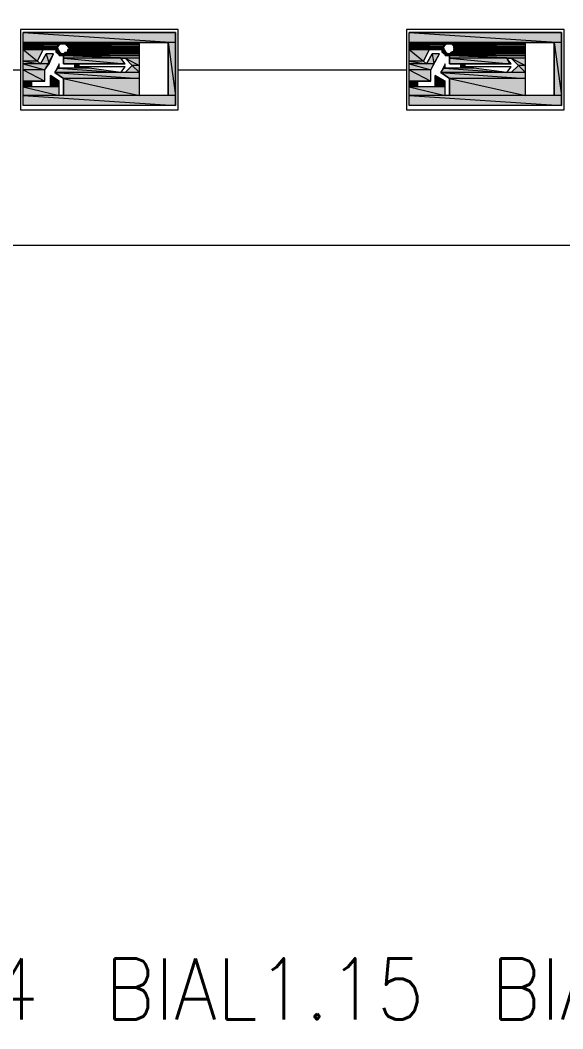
# Model space of a CAD drawing. Header units: millimetres. Extents: x 0 to 420, y 0 to 297.
# Drawn here: x 213.86 to 229.87, y 170.84 to 200.55 of the extents above; entities that cross this region are included whole.
import ezdxf

# ---------------------------------------------------------------- set-up
doc = ezdxf.new("R2010")
doc.units = ezdxf.units.MM
doc.styles.get("Standard").update_dxf_attribs({"font": 'STANDARD'})

msp = doc.modelspace()

# ---------------------------------------------------------------- hatches: boundary and pattern name
h = msp.add_hatch(color=82)
h.paths.add_polyline_path([(218.440001, 200.194333), (213.952667, 200.194333), (218.440001, 199.897999)], flags=0)
h.paths.add_polyline_path([(213.952667, 200.194333), (218.440001, 199.897999), (213.952667, 199.897999)], flags=0)
h = msp.add_hatch(color=82)
h.paths.add_polyline_path([(229.827667, 200.194333), (225.340334, 200.194333), (229.827667, 199.897999)], flags=0)
h.paths.add_polyline_path([(225.340334, 200.194333), (229.827667, 199.897999), (225.340334, 199.897999)], flags=0)
h = msp.add_hatch(color=82)
h.paths.add_polyline_path([(213.952667, 199.897999), (217.381667, 199.897999)], flags=0)
h.paths.add_polyline_path([(217.381667, 199.897999), (213.952667, 199.897999)], flags=0)
h = msp.add_hatch(color=82)
h.paths.add_polyline_path([(215.053334, 199.897999), (213.952667, 199.897999), (215.011001, 199.855666)], flags=0)
h.paths.add_polyline_path([(213.952667, 199.897999), (215.011001, 199.855666), (213.952667, 199.855666)], flags=0)
h = msp.add_hatch(color=82)
h.paths.add_polyline_path([(215.011001, 199.855666), (213.952667, 199.855666), (214.968667, 199.813333)], flags=0)
h.paths.add_polyline_path([(213.952667, 199.855666), (214.968667, 199.813333), (213.952667, 199.813333)], flags=0)
h = msp.add_hatch(color=82)
h.paths.add_polyline_path([(214.968667, 199.813333), (213.952667, 199.813333), (214.968667, 199.770999)], flags=0)
h.paths.add_polyline_path([(213.952667, 199.813333), (214.968667, 199.770999), (213.952667, 199.770999)], flags=0)
h = msp.add_hatch(color=82)
h.paths.add_polyline_path([(214.968667, 199.770999), (213.952667, 199.770999), (214.968667, 199.728666)], flags=0)
h.paths.add_polyline_path([(213.952667, 199.770999), (214.968667, 199.728666), (213.952667, 199.728666)], flags=0)
h = msp.add_hatch(color=82)
h.paths.add_polyline_path([(213.952667, 199.728666), (214.968667, 199.728666)], flags=0)
h.paths.add_polyline_path([(214.968667, 199.728666), (213.952667, 199.728666)], flags=0)
h = msp.add_hatch(color=82)
h.paths.add_polyline_path([(214.968667, 199.728666), (213.952667, 199.728666), (214.968667, 199.686333)], flags=0)
h.paths.add_polyline_path([(213.952667, 199.728666), (214.968667, 199.686333), (213.952667, 199.686333)], flags=0)
for points in [[(214.968667, 199.728666), (214.968667, 199.686333)], [(215.011001, 199.855666), (215.053334, 199.855666), (215.011001, 199.813333)], [(215.053334, 199.897999), (215.095667, 199.855666), (215.053334, 199.855666)], [(215.053334, 199.855666), (215.095667, 199.855666)], [(215.095667, 199.897999), (215.138001, 199.897999), (215.138001, 199.855666)], [(215.222667, 199.813333), (215.265001, 199.813333)], [(226.356334, 199.728666), (226.356334, 199.686333)], [(226.398667, 199.855666), (226.441001, 199.855666), (226.398667, 199.813333)], [(226.441001, 199.897999), (226.483334, 199.855666), (226.441001, 199.855666)], [(226.441001, 199.855666), (226.483334, 199.855666)], [(226.483334, 199.897999), (226.525667, 199.897999), (226.525667, 199.855666)], [(226.610334, 199.813333), (226.652667, 199.813333)], [(226.652667, 199.813333), (226.652667, 199.770999)], [(226.652667, 199.770999), (226.652667, 199.728666)], [(214.968667, 199.686333), (215.011001, 199.643999), (214.968667, 199.643999)], [(214.968667, 199.643999), (215.011001, 199.643999)], [(215.011001, 199.643999), (215.011001, 199.601666)], [(215.053334, 199.601666), (215.053334, 199.559333)], [(215.265001, 199.643999), (215.265001, 199.601666), (215.222667, 199.601666)], [(226.356334, 199.686333), (226.398667, 199.643999), (226.356334, 199.643999)], [(226.356334, 199.643999), (226.398667, 199.643999)], [(226.398667, 199.643999), (226.398667, 199.601666)], [(226.441001, 199.601666), (226.441001, 199.559333)], [(226.610334, 199.643999), (226.610334, 199.601666)], [(214.757001, 198.924333), (214.884001, 198.839666), (214.757001, 198.839666)], [(226.102334, 198.924333), (226.229334, 198.839666), (226.102334, 198.839666)]]:
    msp.add_hatch(color=82).paths.add_polyline_path(points, flags=0)
h = msp.add_hatch(color=82)
h.paths.add_polyline_path([(217.381667, 199.897999), (215.180334, 199.897999), (217.381667, 199.855666)], flags=0)
h.paths.add_polyline_path([(215.180334, 199.897999), (217.381667, 199.855666), (215.180334, 199.855666)], flags=0)
h = msp.add_hatch(color=82)
h.paths.add_polyline_path([(215.265001, 199.855666), (215.222667, 199.855666), (215.265001, 199.813333)], flags=0)
h.paths.add_polyline_path([(215.222667, 199.855666), (215.265001, 199.813333), (215.222667, 199.813333)], flags=0)
h = msp.add_hatch(color=82)
h.paths.add_polyline_path([(215.265001, 199.855666), (217.381667, 199.855666)], flags=0)
h.paths.add_polyline_path([(217.381667, 199.855666), (215.265001, 199.855666)], flags=0)
h = msp.add_hatch(color=82)
h.paths.add_polyline_path([(217.381667, 199.855666), (215.265001, 199.855666), (217.381667, 199.813333)], flags=0)
h.paths.add_polyline_path([(215.265001, 199.855666), (217.381667, 199.813333), (215.307334, 199.813333)], flags=0)
h = msp.add_hatch(color=82)
h.paths.add_polyline_path([(215.265001, 199.813333), (215.307334, 199.770999), (215.265001, 199.770999)], flags=0)
h.paths.add_polyline_path([(215.307334, 199.770999), (215.265001, 199.770999), (215.307334, 199.728666)], flags=0)
h = msp.add_hatch(color=82)
h.paths.add_polyline_path([(217.381667, 199.813333), (215.307334, 199.813333), (217.381667, 199.770999)], flags=0)
h.paths.add_polyline_path([(215.307334, 199.813333), (217.381667, 199.770999), (215.307334, 199.770999)], flags=0)
h = msp.add_hatch(color=82)
h.paths.add_polyline_path([(217.381667, 199.770999), (215.307334, 199.770999), (217.381667, 199.728666)], flags=0)
h.paths.add_polyline_path([(215.307334, 199.770999), (217.381667, 199.728666), (215.307334, 199.728666)], flags=0)
h = msp.add_hatch(color=82)
h.paths.add_polyline_path([(215.307334, 199.728666), (217.381667, 199.728666)], flags=0)
h.paths.add_polyline_path([(217.381667, 199.728666), (215.307334, 199.728666)], flags=0)
h = msp.add_hatch(color=82)
h.paths.add_polyline_path([(217.381667, 199.728666), (215.307334, 199.728666), (217.381667, 199.686333)], flags=0)
h.paths.add_polyline_path([(215.307334, 199.728666), (217.381667, 199.686333), (215.307334, 199.686333)], flags=0)
h = msp.add_hatch(color=82)
h.paths.add_polyline_path([(218.440001, 199.897999), (218.228334, 199.897999), (218.440001, 198.331666)], flags=0)
h.paths.add_polyline_path([(218.228334, 199.897999), (218.440001, 198.331666), (218.228334, 198.331666)], flags=0)
h = msp.add_hatch(color=82)
h.paths.add_polyline_path([(225.340334, 199.897999), (228.769334, 199.897999)], flags=0)
h.paths.add_polyline_path([(228.769334, 199.897999), (225.340334, 199.897999)], flags=0)
h = msp.add_hatch(color=82)
h.paths.add_polyline_path([(226.441001, 199.897999), (225.340334, 199.897999), (226.398667, 199.855666)], flags=0)
h.paths.add_polyline_path([(225.340334, 199.897999), (226.398667, 199.855666), (225.340334, 199.855666)], flags=0)
h = msp.add_hatch(color=82)
h.paths.add_polyline_path([(226.398667, 199.855666), (225.340334, 199.855666), (226.356334, 199.813333)], flags=0)
h.paths.add_polyline_path([(225.340334, 199.855666), (226.356334, 199.813333), (225.340334, 199.813333)], flags=0)
h = msp.add_hatch(color=82)
h.paths.add_polyline_path([(226.356334, 199.813333), (225.340334, 199.813333), (226.356334, 199.770999)], flags=0)
h.paths.add_polyline_path([(225.340334, 199.813333), (226.356334, 199.770999), (225.340334, 199.770999)], flags=0)
h = msp.add_hatch(color=82)
h.paths.add_polyline_path([(226.356334, 199.770999), (225.340334, 199.770999), (226.356334, 199.728666)], flags=0)
h.paths.add_polyline_path([(225.340334, 199.770999), (226.356334, 199.728666), (225.340334, 199.728666)], flags=0)
h = msp.add_hatch(color=82)
h.paths.add_polyline_path([(225.340334, 199.728666), (226.356334, 199.728666)], flags=0)
h.paths.add_polyline_path([(226.356334, 199.728666), (225.340334, 199.728666)], flags=0)
h = msp.add_hatch(color=82)
h.paths.add_polyline_path([(226.356334, 199.728666), (225.340334, 199.728666), (226.356334, 199.686333)], flags=0)
h.paths.add_polyline_path([(225.340334, 199.728666), (226.356334, 199.686333), (225.340334, 199.686333)], flags=0)
h = msp.add_hatch(color=82)
h.paths.add_polyline_path([(228.769334, 199.897999), (226.568001, 199.897999), (228.769334, 199.855666)], flags=0)
h.paths.add_polyline_path([(226.568001, 199.897999), (228.769334, 199.855666), (226.568001, 199.855666)], flags=0)
h = msp.add_hatch(color=82)
h.paths.add_polyline_path([(226.610334, 199.855666), (228.769334, 199.855666)], flags=0)
h.paths.add_polyline_path([(228.769334, 199.855666), (226.610334, 199.855666)], flags=0)
h = msp.add_hatch(color=82)
h.paths.add_polyline_path([(228.769334, 199.855666), (226.610334, 199.855666), (228.769334, 199.813333)], flags=0)
h.paths.add_polyline_path([(226.610334, 199.855666), (228.769334, 199.813333), (226.652667, 199.813333)], flags=0)
h = msp.add_hatch(color=82)
h.paths.add_polyline_path([(226.610334, 199.855666), (226.610334, 199.813333)], flags=0)
h.paths.add_polyline_path([(226.610334, 199.813333), (226.610334, 199.855666)], flags=0)
h = msp.add_hatch(color=82)
h.paths.add_polyline_path([(228.769334, 199.813333), (226.652667, 199.813333), (228.769334, 199.770999)], flags=0)
h.paths.add_polyline_path([(226.652667, 199.813333), (228.769334, 199.770999), (226.652667, 199.770999)], flags=0)
h = msp.add_hatch(color=82)
h.paths.add_polyline_path([(228.769334, 199.770999), (226.652667, 199.770999), (228.769334, 199.728666)], flags=0)
h.paths.add_polyline_path([(226.652667, 199.770999), (228.769334, 199.728666), (226.695001, 199.728666)], flags=0)
h = msp.add_hatch(color=82)
h.paths.add_polyline_path([(228.769334, 199.728666), (226.652667, 199.728666), (228.769334, 199.686333)], flags=0)
h.paths.add_polyline_path([(226.652667, 199.728666), (228.769334, 199.686333), (226.695001, 199.686333)], flags=0)
h = msp.add_hatch(color=82)
h.paths.add_polyline_path([(226.695001, 199.728666), (228.769334, 199.728666)], flags=0)
h.paths.add_polyline_path([(228.769334, 199.728666), (226.695001, 199.728666)], flags=0)
h = msp.add_hatch(color=82)
h.paths.add_polyline_path([(229.827667, 199.897999), (229.616001, 199.897999), (229.827667, 198.331666)], flags=0)
h.paths.add_polyline_path([(229.616001, 199.897999), (229.827667, 198.331666), (229.616001, 198.331666)], flags=0)
h = msp.add_hatch(color=82)
h.paths.add_polyline_path([(213.952667, 199.686333), (214.968667, 199.686333)], flags=0)
h.paths.add_polyline_path([(214.968667, 199.686333), (213.952667, 199.686333)], flags=0)
h = msp.add_hatch(color=82)
h.paths.add_polyline_path([(214.545334, 199.686333), (213.952667, 199.686333), (214.376001, 199.347666)], flags=0)
h.paths.add_polyline_path([(213.952667, 199.686333), (214.376001, 199.347666), (213.952667, 199.347666)], flags=0)
h = msp.add_hatch(color=82)
h.paths.add_polyline_path([(214.841667, 199.559333), (214.630001, 199.559333), (214.714667, 199.262999)], flags=0)
h.paths.add_polyline_path([(214.630001, 199.559333), (214.714667, 199.262999), (214.460667, 199.262999)], flags=0)
h = msp.add_hatch(color=82)
h.paths.add_polyline_path([(214.968667, 199.686333), (214.926334, 199.686333), (214.968667, 199.643999)], flags=0)
h.paths.add_polyline_path([(214.926334, 199.686333), (214.968667, 199.643999), (214.926334, 199.643999)], flags=0)
h = msp.add_hatch(color=82)
h.paths.add_polyline_path([(214.968667, 199.643999), (214.926334, 199.643999), (214.968667, 199.601666)], flags=0)
h.paths.add_polyline_path([(214.926334, 199.643999), (214.968667, 199.601666), (214.926334, 199.601666)], flags=0)
h = msp.add_hatch(color=82)
h.paths.add_polyline_path([(215.011001, 199.601666), (214.926334, 199.601666)], flags=0)
h.paths.add_polyline_path([(214.926334, 199.601666), (215.011001, 199.601666), (214.968667, 199.601666)], flags=0)
h = msp.add_hatch(color=82)
h.paths.add_polyline_path([(215.011001, 199.601666), (214.968667, 199.601666), (215.053334, 199.559333)], flags=0)
h.paths.add_polyline_path([(214.968667, 199.601666), (215.053334, 199.559333), (214.968667, 199.559333)], flags=0)
h = msp.add_hatch(color=82)
h.paths.add_polyline_path([(214.968667, 199.559333), (215.053334, 199.559333)], flags=0)
h.paths.add_polyline_path([(215.053334, 199.559333), (214.968667, 199.559333)], flags=0)
h = msp.add_hatch(color=82)
h.paths.add_polyline_path([(215.180334, 199.559333), (215.011001, 199.559333), (215.180334, 199.516999)], flags=0)
h.paths.add_polyline_path([(215.011001, 199.559333), (215.180334, 199.516999), (215.011001, 199.516999)], flags=0)
h = msp.add_hatch(color=82)
h.paths.add_polyline_path([(215.053334, 199.516999), (217.381667, 199.516999)], flags=0)
h.paths.add_polyline_path([(217.381667, 199.516999), (215.053334, 199.516999)], flags=0)
h = msp.add_hatch(color=82)
h.paths.add_polyline_path([(215.095667, 199.559333), (215.138001, 199.559333)], flags=0)
h.paths.add_polyline_path([(215.138001, 199.559333), (215.095667, 199.559333)], flags=0)
h = msp.add_hatch(color=82)
h.paths.add_polyline_path([(215.222667, 199.601666), (215.180334, 199.601666), (215.180334, 199.559333)], flags=0)
h.paths.add_polyline_path([(215.180334, 199.601666), (215.180334, 199.559333), (215.138001, 199.559333)], flags=0)
h = msp.add_hatch(color=82)
h.paths.add_polyline_path([(217.381667, 199.516999), (215.138001, 199.516999), (217.381667, 199.432333)], flags=0)
h.paths.add_polyline_path([(215.138001, 199.516999), (217.381667, 199.432333), (215.138001, 199.432333)], flags=0)
h = msp.add_hatch(color=82)
h.paths.add_polyline_path([(216.831334, 199.432333), (215.138001, 199.432333), (216.958334, 199.262999)], flags=0)
h.paths.add_polyline_path([(215.138001, 199.432333), (216.958334, 199.262999), (215.138001, 199.262999)], flags=0)
h = msp.add_hatch(color=82)
h.paths.add_polyline_path([(217.381667, 199.559333), (215.180334, 199.559333), (217.381667, 199.516999)], flags=0)
h.paths.add_polyline_path([(215.180334, 199.559333), (217.381667, 199.516999), (215.180334, 199.516999)], flags=0)
h = msp.add_hatch(color=82)
h.paths.add_polyline_path([(215.222667, 199.601666), (215.265001, 199.601666)], flags=0)
h.paths.add_polyline_path([(215.265001, 199.601666), (215.222667, 199.601666)], flags=0)
h = msp.add_hatch(color=82)
h.paths.add_polyline_path([(217.381667, 199.601666), (215.265001, 199.601666), (217.381667, 199.559333)], flags=0)
h.paths.add_polyline_path([(215.265001, 199.601666), (217.381667, 199.559333), (215.222667, 199.559333)], flags=0)
h = msp.add_hatch(color=82)
h.paths.add_polyline_path([(215.307334, 199.686333), (215.265001, 199.686333), (215.307334, 199.643999)], flags=0)
h.paths.add_polyline_path([(215.265001, 199.686333), (215.307334, 199.643999), (215.265001, 199.643999)], flags=0)
h = msp.add_hatch(color=82)
h.paths.add_polyline_path([(217.381667, 199.601666), (215.307334, 199.601666)], flags=0)
h.paths.add_polyline_path([(215.307334, 199.601666), (217.381667, 199.601666), (215.265001, 199.601666)], flags=0)
h = msp.add_hatch(color=82)
h.paths.add_polyline_path([(215.307334, 199.686333), (217.381667, 199.686333)], flags=0)
h.paths.add_polyline_path([(217.381667, 199.686333), (215.307334, 199.686333)], flags=0)
h = msp.add_hatch(color=82)
h.paths.add_polyline_path([(217.381667, 199.686333), (215.307334, 199.686333), (217.381667, 199.643999)], flags=0)
h.paths.add_polyline_path([(215.307334, 199.686333), (217.381667, 199.643999), (215.307334, 199.643999)], flags=0)
h = msp.add_hatch(color=82)
h.paths.add_polyline_path([(217.381667, 199.643999), (215.307334, 199.643999), (217.381667, 199.601666)], flags=0)
h.paths.add_polyline_path([(215.307334, 199.643999), (217.381667, 199.601666), (215.307334, 199.601666)], flags=0)
h = msp.add_hatch(color=82)
h.paths.add_polyline_path([(217.381667, 199.432333), (216.958334, 199.432333), (217.381667, 199.220666)], flags=0)
h.paths.add_polyline_path([(216.958334, 199.432333), (217.381667, 199.220666), (217.170001, 199.220666)], flags=0)
h = msp.add_hatch(color=82)
h.paths.add_polyline_path([(225.340334, 199.686333), (226.356334, 199.686333)], flags=0)
h.paths.add_polyline_path([(226.356334, 199.686333), (225.340334, 199.686333)], flags=0)
h = msp.add_hatch(color=82)
h.paths.add_polyline_path([(225.933001, 199.686333), (225.340334, 199.686333), (225.763667, 199.347666)], flags=0)
h.paths.add_polyline_path([(225.340334, 199.686333), (225.763667, 199.347666), (225.340334, 199.347666)], flags=0)
h = msp.add_hatch(color=82)
h.paths.add_polyline_path([(226.229334, 199.559333), (226.017667, 199.559333), (226.060001, 199.262999)], flags=0)
h.paths.add_polyline_path([(226.017667, 199.559333), (226.060001, 199.262999), (225.848334, 199.262999)], flags=0)
h = msp.add_hatch(color=82)
h.paths.add_polyline_path([(226.356334, 199.686333), (226.314001, 199.686333), (226.356334, 199.643999)], flags=0)
h.paths.add_polyline_path([(226.314001, 199.686333), (226.356334, 199.643999), (226.314001, 199.643999)], flags=0)
h = msp.add_hatch(color=82)
h.paths.add_polyline_path([(226.356334, 199.643999), (226.314001, 199.643999), (226.356334, 199.601666)], flags=0)
h.paths.add_polyline_path([(226.314001, 199.643999), (226.356334, 199.601666), (226.314001, 199.601666)], flags=0)
h = msp.add_hatch(color=82)
h.paths.add_polyline_path([(226.398667, 199.601666), (226.314001, 199.601666)], flags=0)
h.paths.add_polyline_path([(226.314001, 199.601666), (226.398667, 199.601666), (226.356334, 199.601666)], flags=0)
h = msp.add_hatch(color=82)
h.paths.add_polyline_path([(226.398667, 199.601666), (226.356334, 199.601666), (226.441001, 199.559333)], flags=0)
h.paths.add_polyline_path([(226.356334, 199.601666), (226.441001, 199.559333), (226.356334, 199.559333)], flags=0)
h = msp.add_hatch(color=82)
h.paths.add_polyline_path([(226.356334, 199.559333), (226.441001, 199.559333)], flags=0)
h.paths.add_polyline_path([(226.441001, 199.559333), (226.356334, 199.559333)], flags=0)
h = msp.add_hatch(color=82)
h.paths.add_polyline_path([(226.568001, 199.559333), (226.398667, 199.559333), (226.568001, 199.516999)], flags=0)
h.paths.add_polyline_path([(226.398667, 199.559333), (226.568001, 199.516999), (226.398667, 199.516999)], flags=0)
h = msp.add_hatch(color=82)
h.paths.add_polyline_path([(226.441001, 199.516999), (228.769334, 199.516999)], flags=0)
h.paths.add_polyline_path([(228.769334, 199.516999), (226.441001, 199.516999)], flags=0)
h = msp.add_hatch(color=82)
h.paths.add_polyline_path([(226.483334, 199.559333), (226.525667, 199.559333)], flags=0)
h.paths.add_polyline_path([(226.525667, 199.559333), (226.483334, 199.559333)], flags=0)
h = msp.add_hatch(color=82)
h.paths.add_polyline_path([(226.610334, 199.601666), (226.568001, 199.601666), (226.568001, 199.559333)], flags=0)
h.paths.add_polyline_path([(226.568001, 199.601666), (226.568001, 199.559333), (226.525667, 199.559333)], flags=0)
h = msp.add_hatch(color=82)
h.paths.add_polyline_path([(228.769334, 199.516999), (226.525667, 199.516999), (228.769334, 199.432333)], flags=0)
h.paths.add_polyline_path([(226.525667, 199.516999), (228.769334, 199.432333), (226.525667, 199.432333)], flags=0)
h = msp.add_hatch(color=82)
h.paths.add_polyline_path([(228.219001, 199.432333), (226.525667, 199.432333), (228.303667, 199.262999)], flags=0)
h.paths.add_polyline_path([(226.525667, 199.432333), (228.303667, 199.262999), (226.525667, 199.262999)], flags=0)
h = msp.add_hatch(color=82)
h.paths.add_polyline_path([(228.769334, 199.559333), (226.568001, 199.559333), (228.769334, 199.516999)], flags=0)
h.paths.add_polyline_path([(226.568001, 199.559333), (228.769334, 199.516999), (226.568001, 199.516999)], flags=0)
h = msp.add_hatch(color=82)
h.paths.add_polyline_path([(228.769334, 199.601666), (226.652667, 199.601666)], flags=0)
h.paths.add_polyline_path([(226.652667, 199.601666), (228.769334, 199.601666), (226.610334, 199.601666)], flags=0)
h = msp.add_hatch(color=82)
h.paths.add_polyline_path([(228.769334, 199.601666), (226.610334, 199.601666), (228.769334, 199.559333)], flags=0)
h.paths.add_polyline_path([(226.610334, 199.601666), (228.769334, 199.559333), (226.610334, 199.559333)], flags=0)
h = msp.add_hatch(color=82)
h.paths.add_polyline_path([(228.769334, 199.686333), (226.695001, 199.686333), (228.769334, 199.643999)], flags=0)
h.paths.add_polyline_path([(226.695001, 199.686333), (228.769334, 199.643999), (226.652667, 199.643999)], flags=0)
h = msp.add_hatch(color=82)
h.paths.add_polyline_path([(226.652667, 199.686333), (226.652667, 199.643999)], flags=0)
h.paths.add_polyline_path([(226.652667, 199.643999), (226.652667, 199.686333)], flags=0)
h = msp.add_hatch(color=82)
h.paths.add_polyline_path([(228.769334, 199.643999), (226.652667, 199.643999), (228.769334, 199.601666)], flags=0)
h.paths.add_polyline_path([(226.652667, 199.643999), (228.769334, 199.601666), (226.652667, 199.601666)], flags=0)
h = msp.add_hatch(color=82)
h.paths.add_polyline_path([(226.695001, 199.686333), (228.769334, 199.686333)], flags=0)
h.paths.add_polyline_path([(228.769334, 199.686333), (226.695001, 199.686333)], flags=0)
h = msp.add_hatch(color=82)
h.paths.add_polyline_path([(228.769334, 199.432333), (228.346001, 199.432333), (228.769334, 199.220666)], flags=0)
h.paths.add_polyline_path([(228.346001, 199.432333), (228.769334, 199.220666), (228.557667, 199.220666)], flags=0)
h = msp.add_hatch(color=82)
h.paths.add_polyline_path([(214.376001, 199.347666), (213.952667, 199.347666), (214.460667, 199.262999)], flags=0)
h.paths.add_polyline_path([(213.952667, 199.347666), (214.460667, 199.262999), (213.952667, 199.262999)], flags=0)
h = msp.add_hatch(color=82)
h.paths.add_polyline_path([(214.714667, 199.262999), (213.952667, 199.262999), (214.587667, 199.093666)], flags=0)
h.paths.add_polyline_path([(213.952667, 199.262999), (214.587667, 199.093666), (213.952667, 199.093666)], flags=0)
h = msp.add_hatch(color=82)
h.paths.add_polyline_path([(215.900001, 199.135999), (214.968667, 199.135999), (216.831334, 199.008999)], flags=0)
h.paths.add_polyline_path([(214.968667, 199.135999), (216.831334, 199.008999), (214.884001, 199.008999)], flags=0)
h = msp.add_hatch(color=82)
h.paths.add_polyline_path([(215.603667, 199.262999), (215.476667, 199.262999), (215.603667, 199.178333)], flags=0)
h.paths.add_polyline_path([(215.476667, 199.262999), (215.603667, 199.178333), (215.476667, 199.178333)], flags=0)
h = msp.add_hatch(color=82)
h.paths.add_polyline_path([(215.603667, 199.178333), (215.476667, 199.178333), (215.900001, 199.135999)], flags=0)
h.paths.add_polyline_path([(215.476667, 199.178333), (215.900001, 199.135999), (215.476667, 199.135999)], flags=0)
h = msp.add_hatch(color=82)
h.paths.add_polyline_path([(217.381667, 199.220666), (217.170001, 199.220666), (217.381667, 199.008999)], flags=0)
h.paths.add_polyline_path([(217.170001, 199.220666), (217.381667, 199.008999), (216.958334, 199.008999)], flags=0)
h = msp.add_hatch(color=82)
h.paths.add_polyline_path([(225.763667, 199.347666), (225.340334, 199.347666), (225.848334, 199.262999)], flags=0)
h.paths.add_polyline_path([(225.340334, 199.347666), (225.848334, 199.262999), (225.340334, 199.262999)], flags=0)
h = msp.add_hatch(color=82)
h.paths.add_polyline_path([(226.060001, 199.262999), (225.340334, 199.262999), (225.975334, 199.093666)], flags=0)
h.paths.add_polyline_path([(225.340334, 199.262999), (225.975334, 199.093666), (225.340334, 199.093666)], flags=0)
h = msp.add_hatch(color=82)
h.paths.add_polyline_path([(227.245334, 199.135999), (226.356334, 199.135999), (228.219001, 199.008999)], flags=0)
h.paths.add_polyline_path([(226.356334, 199.135999), (228.219001, 199.008999), (226.271667, 199.008999)], flags=0)
h = msp.add_hatch(color=82)
h.paths.add_polyline_path([(226.991334, 199.262999), (226.864334, 199.262999), (226.991334, 199.178333)], flags=0)
h.paths.add_polyline_path([(226.864334, 199.262999), (226.991334, 199.178333), (226.864334, 199.178333)], flags=0)
h = msp.add_hatch(color=82)
h.paths.add_polyline_path([(226.991334, 199.178333), (226.864334, 199.178333), (227.245334, 199.135999)], flags=0)
h.paths.add_polyline_path([(226.864334, 199.178333), (227.245334, 199.135999), (226.864334, 199.135999)], flags=0)
h = msp.add_hatch(color=82)
h.paths.add_polyline_path([(228.769334, 199.220666), (228.557667, 199.220666), (228.769334, 199.008999)], flags=0)
h.paths.add_polyline_path([(228.557667, 199.220666), (228.769334, 199.008999), (228.346001, 199.008999)], flags=0)
h = msp.add_hatch(color=82)
h.paths.add_polyline_path([(214.587667, 199.093666), (213.952667, 199.093666), (214.587667, 198.754999)], flags=0)
h.paths.add_polyline_path([(213.952667, 199.093666), (214.587667, 198.754999), (213.952667, 198.754999)], flags=0)
h = msp.add_hatch(color=82)
h.paths.add_polyline_path([(214.884001, 198.839666), (214.757001, 198.839666), (215.011001, 198.754999)], flags=0)
h.paths.add_polyline_path([(214.757001, 198.839666), (215.011001, 198.754999), (214.757001, 198.754999)], flags=0)
h = msp.add_hatch(color=82)
h.paths.add_polyline_path([(217.381667, 199.008999), (214.884001, 199.008999), (217.381667, 198.839666)], flags=0)
h.paths.add_polyline_path([(214.884001, 199.008999), (217.381667, 198.839666), (215.138001, 198.839666)], flags=0)
h = msp.add_hatch(color=82)
h.paths.add_polyline_path([(217.381667, 198.839666), (215.138001, 198.839666), (217.381667, 198.331666)], flags=0)
h.paths.add_polyline_path([(215.138001, 198.839666), (217.381667, 198.331666), (215.138001, 198.331666)], flags=0)
h = msp.add_hatch(color=82)
h.paths.add_polyline_path([(225.975334, 199.093666), (225.340334, 199.093666), (225.975334, 198.754999)], flags=0)
h.paths.add_polyline_path([(225.340334, 199.093666), (225.975334, 198.754999), (225.340334, 198.754999)], flags=0)
h = msp.add_hatch(color=82)
h.paths.add_polyline_path([(226.229334, 198.839666), (226.102334, 198.839666), (226.398667, 198.754999)], flags=0)
h.paths.add_polyline_path([(226.102334, 198.839666), (226.398667, 198.754999), (226.102334, 198.754999)], flags=0)
h = msp.add_hatch(color=82)
h.paths.add_polyline_path([(228.769334, 199.008999), (226.271667, 199.008999), (228.769334, 198.839666)], flags=0)
h.paths.add_polyline_path([(226.271667, 199.008999), (228.769334, 198.839666), (226.525667, 198.839666)], flags=0)
h = msp.add_hatch(color=82)
h.paths.add_polyline_path([(228.769334, 198.839666), (226.525667, 198.839666), (228.769334, 198.331666)], flags=0)
h.paths.add_polyline_path([(226.525667, 198.839666), (228.769334, 198.331666), (226.525667, 198.331666)], flags=0)
h = msp.add_hatch(color=82)
h.paths.add_polyline_path([(214.206667, 198.754999), (213.952667, 198.754999), (214.206667, 198.585666)], flags=0)
h.paths.add_polyline_path([(213.952667, 198.754999), (214.206667, 198.585666), (213.952667, 198.585666)], flags=0)
h = msp.add_hatch(color=82)
h.paths.add_polyline_path([(215.011001, 198.585666), (213.952667, 198.585666), (215.011001, 198.331666)], flags=0)
h.paths.add_polyline_path([(213.952667, 198.585666), (215.011001, 198.331666), (213.952667, 198.331666)], flags=0)
h = msp.add_hatch(color=82)
h.paths.add_polyline_path([(215.011001, 198.754999), (214.757001, 198.754999), (215.011001, 198.585666)], flags=0)
h.paths.add_polyline_path([(214.757001, 198.754999), (215.011001, 198.585666), (214.757001, 198.585666)], flags=0)
h = msp.add_hatch(color=82)
h.paths.add_polyline_path([(225.594334, 198.754999), (225.340334, 198.754999), (225.594334, 198.585666)], flags=0)
h.paths.add_polyline_path([(225.340334, 198.754999), (225.594334, 198.585666), (225.340334, 198.585666)], flags=0)
h = msp.add_hatch(color=82)
h.paths.add_polyline_path([(226.398667, 198.585666), (225.340334, 198.585666), (226.398667, 198.331666)], flags=0)
h.paths.add_polyline_path([(225.340334, 198.585666), (226.398667, 198.331666), (225.340334, 198.331666)], flags=0)
h = msp.add_hatch(color=82)
h.paths.add_polyline_path([(226.398667, 198.754999), (226.102334, 198.754999), (226.398667, 198.585666)], flags=0)
h.paths.add_polyline_path([(226.102334, 198.754999), (226.398667, 198.585666), (226.102334, 198.585666)], flags=0)
h = msp.add_hatch(color=82)
h.paths.add_polyline_path([(218.440001, 198.331666), (213.952667, 198.331666), (218.440001, 198.035333)], flags=0)
h.paths.add_polyline_path([(213.952667, 198.331666), (218.440001, 198.035333), (213.952667, 198.035333)], flags=0)
h = msp.add_hatch(color=82)
h.paths.add_polyline_path([(229.827667, 198.331666), (225.340334, 198.331666), (229.827667, 198.035333)], flags=0)
h.paths.add_polyline_path([(225.340334, 198.331666), (229.827667, 198.035333), (225.340334, 198.035333)], flags=0)

# ---------------------------------------------------------------- linework, layer by layer
at = {"color": 7, "lineweight": 0}
for points in [[(25.696335, 193.928999), (368.850334, 193.928999), (368.850334, 289.263666), (25.696335, 289.263666)], [(25.696335, 97.620666), (25.696335, 193.928999), (368.850334, 193.928999), (368.850334, 97.620666), (25.696335, 97.620666), (368.850334, 97.620666), (368.850334, 68.368333), (25.696335, 68.368333)]]:
    msp.add_lwpolyline(points, close=True, dxfattribs=at)
at = {"color": 92, "lineweight": 0}
for points in [[(218.524667, 200.278999), (213.868001, 200.278999), (213.868001, 197.908333), (218.524667, 197.908333)], [(229.912334, 200.278999), (225.255667, 200.278999), (225.255667, 197.908333), (229.912334, 197.908333)]]:
    msp.add_lwpolyline(points, close=True, dxfattribs=at)
at = {"color": 82, "lineweight": 0}
for points in [[(218.440001, 200.194333), (213.952667, 200.194333), (218.440001, 199.897999)], [(213.952667, 200.194333), (218.440001, 199.897999), (213.952667, 199.897999)], [(213.952667, 200.194333), (218.440001, 200.194333), (218.440001, 198.035333), (213.952667, 198.035333)], [(229.827667, 200.194333), (225.340334, 200.194333), (229.827667, 199.897999)], [(225.340334, 200.194333), (229.827667, 199.897999), (225.340334, 199.897999)], [(225.340334, 200.194333), (229.827667, 200.194333), (229.827667, 198.035333), (225.340334, 198.035333)], [(213.952667, 199.897999), (217.381667, 199.897999)], [(217.381667, 199.897999), (213.952667, 199.897999)], [(215.053334, 199.897999), (213.952667, 199.897999), (215.011001, 199.855666)], [(213.952667, 199.897999), (215.011001, 199.855666), (213.952667, 199.855666)], [(215.011001, 199.855666), (213.952667, 199.855666), (214.968667, 199.813333)], [(213.952667, 199.855666), (214.968667, 199.813333), (213.952667, 199.813333)], [(214.968667, 199.813333), (213.952667, 199.813333), (214.968667, 199.770999)], [(213.952667, 199.813333), (214.968667, 199.770999), (213.952667, 199.770999)], [(214.968667, 199.770999), (213.952667, 199.770999), (214.968667, 199.728666)], [(213.952667, 199.770999), (214.968667, 199.728666), (213.952667, 199.728666)], [(213.952667, 199.728666), (214.968667, 199.728666)], [(214.968667, 199.728666), (213.952667, 199.728666)], [(214.968667, 199.728666), (213.952667, 199.728666), (214.968667, 199.686333)], [(213.952667, 199.728666), (214.968667, 199.686333), (213.952667, 199.686333)], [(215.138001, 199.855666), (215.180334, 199.855666), (215.222667, 199.855666), (215.265001, 199.813333), (215.265001, 199.770999), (215.307334, 199.728666), (215.307334, 199.686333), (215.265001, 199.643999), (215.265001, 199.601666), (215.222667, 199.601666), (215.180334, 199.559333), (215.138001, 199.559333), (215.095667, 199.559333), (215.053334, 199.559333), (215.053334, 199.601666), (215.011001, 199.601666), (215.011001, 199.643999), (214.968667, 199.643999), (214.968667, 199.686333), (214.968667, 199.728666), (214.968667, 199.770999), (215.011001, 199.813333), (215.053334, 199.855666), (215.095667, 199.855666)], [(214.968667, 199.728666), (214.968667, 199.686333)], [(215.011001, 199.855666), (215.053334, 199.855666), (215.011001, 199.813333)], [(215.053334, 199.897999), (215.095667, 199.855666), (215.053334, 199.855666)], [(217.381667, 199.897999), (215.053334, 199.897999)], [(215.053334, 199.855666), (215.095667, 199.855666)], [(215.095667, 199.897999), (215.138001, 199.897999), (215.138001, 199.855666)], [(215.138001, 199.897999), (215.095667, 199.897999)], [(217.381667, 199.897999), (215.180334, 199.897999), (217.381667, 199.855666)], [(215.180334, 199.897999), (217.381667, 199.855666), (215.180334, 199.855666)], [(217.381667, 199.897999), (215.180334, 199.897999)], [(217.381667, 199.855666), (215.180334, 199.855666)], [(215.265001, 199.855666), (215.222667, 199.855666), (215.265001, 199.813333)], [(215.222667, 199.855666), (215.265001, 199.813333), (215.222667, 199.813333)], [(215.222667, 199.813333), (215.265001, 199.813333)], [(215.265001, 199.855666), (217.381667, 199.855666)], [(217.381667, 199.855666), (215.265001, 199.855666)], [(217.381667, 199.855666), (215.265001, 199.855666), (217.381667, 199.813333)], [(215.265001, 199.855666), (217.381667, 199.813333), (215.307334, 199.813333)], [(215.265001, 199.813333), (215.307334, 199.770999), (215.265001, 199.770999)], [(215.307334, 199.770999), (215.265001, 199.813333)], [(215.307334, 199.770999), (215.265001, 199.770999), (215.307334, 199.728666)], [(217.381667, 199.813333), (215.307334, 199.813333), (217.381667, 199.770999)], [(215.307334, 199.813333), (217.381667, 199.770999), (215.307334, 199.770999)], [(217.381667, 199.770999), (215.307334, 199.770999), (217.381667, 199.728666)], [(215.307334, 199.770999), (217.381667, 199.728666), (215.307334, 199.728666)], [(215.307334, 199.728666), (217.381667, 199.728666)], [(217.381667, 199.728666), (215.307334, 199.728666)], [(217.381667, 199.728666), (215.307334, 199.728666), (217.381667, 199.686333)], [(215.307334, 199.728666), (217.381667, 199.686333), (215.307334, 199.686333)], [(217.381667, 199.728666), (215.307334, 199.728666)], [(217.381667, 199.897999), (218.228334, 199.897999), (218.228334, 198.331666), (217.381667, 198.331666)], [(218.440001, 199.897999), (218.228334, 199.897999), (218.440001, 198.331666)], [(218.228334, 199.897999), (218.440001, 198.331666), (218.228334, 198.331666)], [(225.340334, 199.897999), (228.769334, 199.897999)], [(228.769334, 199.897999), (225.340334, 199.897999)], [(226.441001, 199.897999), (225.340334, 199.897999), (226.398667, 199.855666)], [(225.340334, 199.897999), (226.398667, 199.855666), (225.340334, 199.855666)], [(226.398667, 199.855666), (225.340334, 199.855666), (226.356334, 199.813333)], [(225.340334, 199.855666), (226.356334, 199.813333), (225.340334, 199.813333)], [(226.356334, 199.813333), (225.340334, 199.813333), (226.356334, 199.770999)], [(225.340334, 199.813333), (226.356334, 199.770999), (225.340334, 199.770999)], [(226.356334, 199.770999), (225.340334, 199.770999), (226.356334, 199.728666)], [(225.340334, 199.770999), (226.356334, 199.728666), (225.340334, 199.728666)], [(225.340334, 199.728666), (226.356334, 199.728666)], [(226.356334, 199.728666), (225.340334, 199.728666)], [(226.356334, 199.728666), (225.340334, 199.728666), (226.356334, 199.686333)], [(225.340334, 199.728666), (226.356334, 199.686333), (225.340334, 199.686333)], [(226.525667, 199.855666), (226.568001, 199.855666), (226.610334, 199.855666), (226.610334, 199.813333), (226.652667, 199.813333), (226.652667, 199.770999), (226.652667, 199.728666), (226.652667, 199.686333), (226.652667, 199.643999), (226.610334, 199.601666), (226.568001, 199.559333), (226.525667, 199.559333), (226.483334, 199.559333), (226.441001, 199.559333), (226.441001, 199.601666), (226.398667, 199.601666), (226.398667, 199.643999), (226.356334, 199.643999), (226.356334, 199.686333), (226.356334, 199.728666), (226.356334, 199.770999), (226.398667, 199.813333), (226.441001, 199.855666), (226.483334, 199.855666)], [(226.356334, 199.728666), (226.356334, 199.686333)], [(226.398667, 199.855666), (226.441001, 199.855666), (226.398667, 199.813333)], [(226.441001, 199.897999), (226.483334, 199.855666), (226.441001, 199.855666)], [(228.769334, 199.897999), (226.441001, 199.897999)], [(226.441001, 199.855666), (226.483334, 199.855666)], [(226.483334, 199.897999), (226.525667, 199.897999), (226.525667, 199.855666)], [(226.525667, 199.897999), (226.483334, 199.897999)], [(228.769334, 199.897999), (226.568001, 199.897999), (228.769334, 199.855666)], [(226.568001, 199.897999), (228.769334, 199.855666), (226.568001, 199.855666)], [(228.769334, 199.897999), (226.568001, 199.897999)], [(228.769334, 199.855666), (226.568001, 199.855666)], [(226.610334, 199.855666), (228.769334, 199.855666)], [(228.769334, 199.855666), (226.610334, 199.855666)], [(228.769334, 199.855666), (226.610334, 199.855666), (228.769334, 199.813333)], [(226.610334, 199.855666), (228.769334, 199.813333), (226.652667, 199.813333)], [(226.610334, 199.855666), (226.610334, 199.813333)], [(226.610334, 199.813333), (226.610334, 199.855666)], [(226.610334, 199.813333), (226.652667, 199.813333)], [(226.652667, 199.813333), (226.652667, 199.770999)], [(228.769334, 199.813333), (226.652667, 199.813333), (228.769334, 199.770999)], [(226.652667, 199.813333), (228.769334, 199.770999), (226.652667, 199.770999)], [(226.652667, 199.770999), (226.652667, 199.813333)], [(226.652667, 199.770999), (226.652667, 199.728666)], [(228.769334, 199.770999), (226.652667, 199.770999), (228.769334, 199.728666)], [(226.652667, 199.770999), (228.769334, 199.728666), (226.695001, 199.728666)], [(228.769334, 199.728666), (226.652667, 199.728666), (228.769334, 199.686333)], [(226.652667, 199.728666), (228.769334, 199.686333), (226.695001, 199.686333)], [(226.695001, 199.728666), (228.769334, 199.728666)], [(228.769334, 199.728666), (226.695001, 199.728666)], [(228.769334, 199.728666), (226.695001, 199.728666)], [(228.769334, 199.897999), (229.616001, 199.897999), (229.616001, 198.331666), (228.769334, 198.331666)], [(229.827667, 199.897999), (229.616001, 199.897999), (229.827667, 198.331666)], [(229.616001, 199.897999), (229.827667, 198.331666), (229.616001, 198.331666)], [(213.952667, 199.686333), (214.968667, 199.686333)], [(214.968667, 199.686333), (213.952667, 199.686333)], [(214.545334, 199.686333), (213.952667, 199.686333), (214.376001, 199.347666)], [(213.952667, 199.686333), (214.376001, 199.347666), (213.952667, 199.347666)], [(214.206667, 198.754999), (214.587667, 198.754999), (214.587667, 199.093666), (214.841667, 199.559333), (214.630001, 199.559333), (214.460667, 199.262999), (214.376001, 199.347666), (214.545334, 199.686333), (214.926334, 199.686333), (214.926334, 199.643999), (214.926334, 199.601666), (214.968667, 199.601666), (214.968667, 199.559333), (215.011001, 199.559333), (215.011001, 199.516999), (215.053334, 199.516999), (215.095667, 199.516999), (215.138001, 199.516999), (215.138001, 199.262999), (215.476667, 199.262999), (215.476667, 199.135999), (215.011001, 199.135999), (215.011001, 199.262999), (214.884001, 199.008999), (215.138001, 198.839666), (215.138001, 198.331666), (215.011001, 198.331666), (215.011001, 198.754999), (214.757001, 198.924333), (214.757001, 198.585666), (214.206667, 198.585666)], [(214.630001, 199.559333), (214.714667, 199.262999), (214.460667, 199.262999)], [(214.841667, 199.559333), (214.630001, 199.559333), (214.714667, 199.262999)], [(214.968667, 199.686333), (214.926334, 199.686333), (214.968667, 199.643999)], [(214.926334, 199.686333), (214.968667, 199.643999), (214.926334, 199.643999)], [(214.968667, 199.643999), (214.926334, 199.643999), (214.968667, 199.601666)], [(214.926334, 199.643999), (214.968667, 199.601666), (214.926334, 199.601666)], [(215.011001, 199.601666), (214.926334, 199.601666)], [(214.926334, 199.601666), (215.011001, 199.601666), (214.968667, 199.601666)], [(214.968667, 199.686333), (215.011001, 199.643999), (214.968667, 199.643999)], [(215.011001, 199.643999), (214.968667, 199.686333)], [(214.968667, 199.643999), (215.011001, 199.643999)], [(215.011001, 199.601666), (214.968667, 199.601666), (215.053334, 199.559333)], [(214.968667, 199.601666), (215.053334, 199.559333), (214.968667, 199.559333)], [(214.968667, 199.559333), (215.053334, 199.559333)], [(215.053334, 199.559333), (214.968667, 199.559333)], [(215.011001, 199.643999), (215.011001, 199.601666)], [(215.180334, 199.559333), (215.011001, 199.559333), (215.180334, 199.516999)], [(215.011001, 199.559333), (215.180334, 199.516999), (215.011001, 199.516999)], [(217.381667, 199.516999), (215.011001, 199.516999)], [(215.053334, 199.601666), (215.053334, 199.559333)], [(215.053334, 199.559333), (215.053334, 199.601666)], [(215.053334, 199.516999), (217.381667, 199.516999)], [(217.381667, 199.516999), (215.053334, 199.516999)], [(215.095667, 199.559333), (215.138001, 199.559333)], [(215.138001, 199.559333), (215.095667, 199.559333)], [(215.180334, 199.601666), (215.180334, 199.559333), (215.138001, 199.559333)], [(217.381667, 199.516999), (215.138001, 199.516999), (217.381667, 199.432333)], [(215.138001, 199.516999), (217.381667, 199.432333), (215.138001, 199.432333)], [(216.831334, 199.432333), (215.138001, 199.432333), (216.958334, 199.262999)], [(215.138001, 199.432333), (216.958334, 199.262999), (215.138001, 199.262999)], [(215.222667, 199.601666), (215.180334, 199.601666), (215.180334, 199.559333)], [(217.381667, 199.559333), (215.180334, 199.559333), (217.381667, 199.516999)], [(215.180334, 199.559333), (217.381667, 199.516999), (215.180334, 199.516999)], [(215.265001, 199.643999), (215.265001, 199.601666), (215.222667, 199.601666)], [(215.222667, 199.601666), (215.265001, 199.601666)], [(215.265001, 199.601666), (215.222667, 199.601666)], [(215.265001, 199.601666), (217.381667, 199.559333), (215.222667, 199.559333)], [(215.307334, 199.686333), (215.265001, 199.686333), (215.307334, 199.643999)], [(215.265001, 199.686333), (215.307334, 199.643999), (215.265001, 199.643999)], [(215.265001, 199.601666), (215.265001, 199.643999)], [(215.307334, 199.601666), (217.381667, 199.601666), (215.265001, 199.601666)], [(217.381667, 199.601666), (215.265001, 199.601666), (217.381667, 199.559333)], [(215.307334, 199.686333), (217.381667, 199.686333)], [(217.381667, 199.686333), (215.307334, 199.686333)], [(217.381667, 199.686333), (215.307334, 199.686333), (217.381667, 199.643999)], [(215.307334, 199.686333), (217.381667, 199.643999), (215.307334, 199.643999)], [(217.381667, 199.643999), (215.307334, 199.643999), (217.381667, 199.601666)], [(215.307334, 199.643999), (217.381667, 199.601666), (215.307334, 199.601666)], [(217.381667, 199.601666), (215.307334, 199.601666)], [(216.958334, 199.262999), (216.831334, 199.432333), (216.958334, 199.432333), (217.170001, 199.220666), (216.958334, 199.008999), (216.831334, 199.008999), (216.958334, 199.178333), (215.603667, 199.178333), (215.603667, 199.262999)], [(217.381667, 199.432333), (216.958334, 199.432333), (217.381667, 199.220666)], [(216.958334, 199.432333), (217.381667, 199.220666), (217.170001, 199.220666)], [(225.340334, 199.686333), (226.356334, 199.686333)], [(226.356334, 199.686333), (225.340334, 199.686333)], [(225.933001, 199.686333), (225.340334, 199.686333), (225.763667, 199.347666)], [(225.340334, 199.686333), (225.763667, 199.347666), (225.340334, 199.347666)], [(225.594334, 198.754999), (225.975334, 198.754999), (225.975334, 199.093666), (226.229334, 199.559333), (226.017667, 199.559333), (225.848334, 199.262999), (225.763667, 199.347666), (225.933001, 199.686333), (226.314001, 199.686333), (226.314001, 199.643999), (226.314001, 199.601666), (226.356334, 199.601666), (226.356334, 199.559333), (226.398667, 199.559333), (226.398667, 199.516999), (226.441001, 199.516999), (226.483334, 199.516999), (226.525667, 199.516999), (226.525667, 199.262999), (226.864334, 199.262999), (226.864334, 199.135999), (226.398667, 199.135999), (226.398667, 199.262999), (226.271667, 199.008999), (226.525667, 198.839666), (226.525667, 198.331666), (226.398667, 198.331666), (226.398667, 198.754999), (226.102334, 198.924333), (226.102334, 198.585666), (225.594334, 198.585666)], [(226.017667, 199.559333), (226.060001, 199.262999), (225.848334, 199.262999)], [(226.229334, 199.559333), (226.017667, 199.559333), (226.060001, 199.262999)], [(226.356334, 199.686333), (226.314001, 199.686333), (226.356334, 199.643999)], [(226.314001, 199.686333), (226.356334, 199.643999), (226.314001, 199.643999)], [(226.356334, 199.643999), (226.314001, 199.643999), (226.356334, 199.601666)], [(226.314001, 199.643999), (226.356334, 199.601666), (226.314001, 199.601666)], [(226.398667, 199.601666), (226.314001, 199.601666)], [(226.314001, 199.601666), (226.398667, 199.601666), (226.356334, 199.601666)], [(226.356334, 199.686333), (226.398667, 199.643999), (226.356334, 199.643999)], [(226.398667, 199.643999), (226.356334, 199.686333)], [(226.356334, 199.643999), (226.398667, 199.643999)], [(226.398667, 199.601666), (226.356334, 199.601666), (226.441001, 199.559333)], [(226.356334, 199.601666), (226.441001, 199.559333), (226.356334, 199.559333)], [(226.356334, 199.559333), (226.441001, 199.559333)], [(226.441001, 199.559333), (226.356334, 199.559333)], [(226.398667, 199.643999), (226.398667, 199.601666)], [(226.568001, 199.559333), (226.398667, 199.559333), (226.568001, 199.516999)], [(226.398667, 199.559333), (226.568001, 199.516999), (226.398667, 199.516999)], [(228.769334, 199.516999), (226.398667, 199.516999)], [(226.441001, 199.601666), (226.441001, 199.559333)], [(226.441001, 199.559333), (226.441001, 199.601666)], [(226.441001, 199.516999), (228.769334, 199.516999)], [(228.769334, 199.516999), (226.441001, 199.516999)], [(226.483334, 199.559333), (226.525667, 199.559333)], [(226.525667, 199.559333), (226.483334, 199.559333)], [(226.568001, 199.601666), (226.568001, 199.559333), (226.525667, 199.559333)], [(228.769334, 199.516999), (226.525667, 199.516999), (228.769334, 199.432333)], [(226.525667, 199.516999), (228.769334, 199.432333), (226.525667, 199.432333)], [(228.219001, 199.432333), (226.525667, 199.432333), (228.303667, 199.262999)], [(226.525667, 199.432333), (228.303667, 199.262999), (226.525667, 199.262999)], [(226.610334, 199.601666), (226.568001, 199.601666), (226.568001, 199.559333)], [(228.769334, 199.559333), (226.568001, 199.559333), (228.769334, 199.516999)], [(226.568001, 199.559333), (228.769334, 199.516999), (226.568001, 199.516999)], [(226.610334, 199.643999), (226.610334, 199.601666)], [(226.610334, 199.601666), (226.610334, 199.643999)], [(226.652667, 199.601666), (228.769334, 199.601666), (226.610334, 199.601666)], [(228.769334, 199.601666), (226.610334, 199.601666), (228.769334, 199.559333)], [(226.610334, 199.601666), (228.769334, 199.559333), (226.610334, 199.559333)], [(226.695001, 199.686333), (228.769334, 199.643999), (226.652667, 199.643999)], [(226.652667, 199.686333), (226.652667, 199.643999)], [(226.652667, 199.643999), (226.652667, 199.686333)], [(228.769334, 199.643999), (226.652667, 199.643999), (228.769334, 199.601666)], [(226.652667, 199.643999), (228.769334, 199.601666), (226.652667, 199.601666)], [(228.769334, 199.601666), (226.652667, 199.601666)], [(226.695001, 199.686333), (228.769334, 199.686333)], [(228.769334, 199.686333), (226.695001, 199.686333)], [(228.769334, 199.686333), (226.695001, 199.686333), (228.769334, 199.643999)], [(228.346001, 199.262999), (228.219001, 199.432333), (228.346001, 199.432333), (228.557667, 199.220666), (228.346001, 199.008999), (228.219001, 199.008999), (228.346001, 199.178333), (226.991334, 199.178333), (226.991334, 199.262999)], [(228.769334, 199.432333), (228.346001, 199.432333), (228.769334, 199.220666)], [(228.346001, 199.432333), (228.769334, 199.220666), (228.557667, 199.220666)], [(214.376001, 199.347666), (213.952667, 199.347666), (214.460667, 199.262999)], [(213.952667, 199.347666), (214.460667, 199.262999), (213.952667, 199.262999)], [(214.714667, 199.262999), (213.952667, 199.262999), (214.587667, 199.093666)], [(213.952667, 199.262999), (214.587667, 199.093666), (213.952667, 199.093666)], [(214.968667, 199.135999), (216.831334, 199.008999), (214.884001, 199.008999)], [(215.900001, 199.135999), (214.968667, 199.135999), (216.831334, 199.008999)], [(215.603667, 199.262999), (215.476667, 199.262999), (215.603667, 199.178333)], [(215.476667, 199.262999), (215.603667, 199.178333), (215.476667, 199.178333)], [(215.603667, 199.178333), (215.476667, 199.178333), (215.900001, 199.135999)], [(215.476667, 199.178333), (215.900001, 199.135999), (215.476667, 199.135999)], [(217.170001, 199.220666), (217.381667, 199.008999), (216.958334, 199.008999)], [(217.381667, 199.220666), (217.170001, 199.220666), (217.381667, 199.008999)], [(225.763667, 199.347666), (225.340334, 199.347666), (225.848334, 199.262999)], [(225.340334, 199.347666), (225.848334, 199.262999), (225.340334, 199.262999)], [(226.060001, 199.262999), (225.340334, 199.262999), (225.975334, 199.093666)], [(225.340334, 199.262999), (225.975334, 199.093666), (225.340334, 199.093666)], [(226.356334, 199.135999), (228.219001, 199.008999), (226.271667, 199.008999)], [(227.245334, 199.135999), (226.356334, 199.135999), (228.219001, 199.008999)], [(226.991334, 199.262999), (226.864334, 199.262999), (226.991334, 199.178333)], [(226.864334, 199.262999), (226.991334, 199.178333), (226.864334, 199.178333)], [(226.991334, 199.178333), (226.864334, 199.178333), (227.245334, 199.135999)], [(226.864334, 199.178333), (227.245334, 199.135999), (226.864334, 199.135999)], [(228.557667, 199.220666), (228.769334, 199.008999), (228.346001, 199.008999)], [(228.769334, 199.220666), (228.557667, 199.220666), (228.769334, 199.008999)], [(214.587667, 199.093666), (213.952667, 199.093666), (214.587667, 198.754999)], [(213.952667, 199.093666), (214.587667, 198.754999), (213.952667, 198.754999)], [(214.757001, 198.924333), (214.884001, 198.839666), (214.757001, 198.839666)], [(214.884001, 198.839666), (214.757001, 198.839666), (215.011001, 198.754999)], [(214.757001, 198.839666), (215.011001, 198.754999), (214.757001, 198.754999)], [(217.381667, 199.008999), (214.884001, 199.008999), (217.381667, 198.839666)], [(214.884001, 199.008999), (217.381667, 198.839666), (215.138001, 198.839666)], [(217.381667, 198.839666), (215.138001, 198.839666), (217.381667, 198.331666)], [(215.138001, 198.839666), (217.381667, 198.331666), (215.138001, 198.331666)], [(225.975334, 199.093666), (225.340334, 199.093666), (225.975334, 198.754999)], [(225.340334, 199.093666), (225.975334, 198.754999), (225.340334, 198.754999)], [(226.102334, 198.924333), (226.229334, 198.839666), (226.102334, 198.839666)], [(226.229334, 198.839666), (226.102334, 198.839666), (226.398667, 198.754999)], [(226.102334, 198.839666), (226.398667, 198.754999), (226.102334, 198.754999)], [(228.769334, 199.008999), (226.271667, 199.008999), (228.769334, 198.839666)], [(226.271667, 199.008999), (228.769334, 198.839666), (226.525667, 198.839666)], [(228.769334, 198.839666), (226.525667, 198.839666), (228.769334, 198.331666)], [(226.525667, 198.839666), (228.769334, 198.331666), (226.525667, 198.331666)], [(214.206667, 198.754999), (213.952667, 198.754999), (214.206667, 198.585666)], [(213.952667, 198.754999), (214.206667, 198.585666), (213.952667, 198.585666)], [(215.011001, 198.585666), (213.952667, 198.585666), (215.011001, 198.331666)], [(213.952667, 198.585666), (215.011001, 198.331666), (213.952667, 198.331666)], [(215.011001, 198.754999), (214.757001, 198.754999), (215.011001, 198.585666)], [(214.757001, 198.754999), (215.011001, 198.585666), (214.757001, 198.585666)], [(225.594334, 198.754999), (225.340334, 198.754999), (225.594334, 198.585666)], [(225.340334, 198.754999), (225.594334, 198.585666), (225.340334, 198.585666)], [(226.398667, 198.585666), (225.340334, 198.585666), (226.398667, 198.331666)], [(225.340334, 198.585666), (226.398667, 198.331666), (225.340334, 198.331666)], [(226.398667, 198.754999), (226.102334, 198.754999), (226.398667, 198.585666)], [(226.102334, 198.754999), (226.398667, 198.585666), (226.102334, 198.585666)], [(218.440001, 198.331666), (213.952667, 198.331666), (218.440001, 198.035333)], [(213.952667, 198.331666), (218.440001, 198.035333), (213.952667, 198.035333)], [(229.827667, 198.331666), (225.340334, 198.331666), (229.827667, 198.035333)], [(225.340334, 198.331666), (229.827667, 198.035333), (225.340334, 198.035333)]]:
    msp.add_lwpolyline(points, close=True, dxfattribs=at)
at = {"color": 5, "lineweight": 0}
for points in [[(207.179334, 199.093666), (213.868001, 199.093666)], [(218.524667, 199.093666), (225.255667, 199.093666)]]:
    msp.add_lwpolyline(points, dxfattribs=at)

# ---------------------------------------------------------------- texts
at = {"color": 92, "char_height": 1.79922, "attachment_point": 1}
for s, insert, width in [('BIAL1.14', (204.977997, 172.91055), 8.9961), ('BIAL1.15', (216.365674, 172.91055), 8.79618667), ('BIAL1.16', (227.753333, 172.91055), 8.79618667)]:
    msp.add_mtext(s, dxfattribs=dict(at, insert=insert, width=width))

doc.saveas('drawing.dxf')
